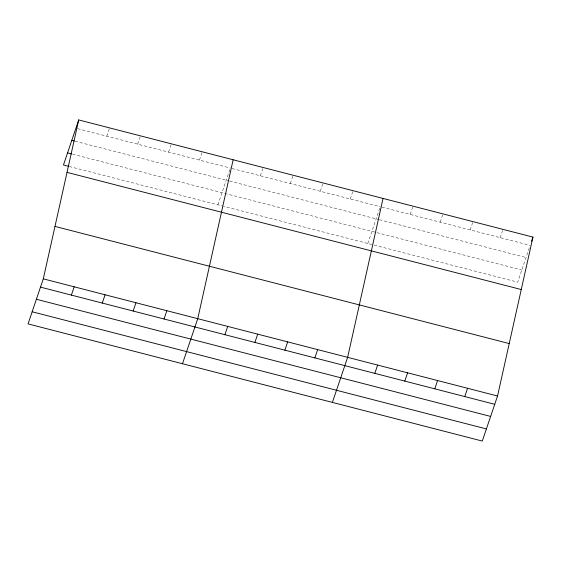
<?xml version="1.0" encoding="UTF-8"?>
<svg xmlns="http://www.w3.org/2000/svg" width="561" height="561" viewBox="0 0 561 561"><rect width="100%" height="100%" fill="white"/><g stroke="black" fill="none" stroke-linecap="round" stroke-linejoin="round"><path stroke-width="0.42" stroke-dasharray="2.81 2.1" d="M106.793 136.19L109.598 127.901M137.683 144.156L140.488 135.867M168.573 152.122L171.378 143.833M199.464 160.088L202.269 151.8M217.906 204.821L230.073 168.868M260.332 175.789L263.137 167.501M290.31 183.524L293.115 175.235M320.289 191.252L323.094 182.97M350.267 198.987L353.072 190.698M367.799 243.488L379.972 207.528M410.224 214.456L413.029 206.168M440.203 222.184L443.015 213.895M470.188 229.919L472.993 221.63M500.167 237.654L502.972 229.365M529.325 247.808L517.698 282.155L223.734 206.329M77.579 128.651L230.347 168.055M232.016 168.482L380.246 206.721M381.915 207.149L530.145 245.381M75.139 141.218L228.741 180.831M229.575 181.049L378.64 219.498M379.474 219.716L526.036 257.52M72.579 154.149L376.073 232.429M376.908 232.64L521.807 270.016M69.305 166.498L222.899 206.111"/><path stroke-width="0.84" d="M43.302 278.845L78.715 119.935L532.95 237.1L497.537 396.01L482.285 441.065L28.05 323.9L43.302 278.845L497.537 396.01M233.152 159.766L197.738 318.683L182.493 363.738M383.051 198.433L347.638 357.35L332.385 402.405M78.715 119.935L63.463 164.99L68.47 166.28M71.38 295.1L74.185 286.818M102.27 303.073L105.075 294.784M133.16 311.039L135.965 302.751M164.05 319.006L166.855 310.717M224.912 334.707L227.717 326.418M254.897 342.434L257.702 334.153M284.876 350.169L287.681 341.88M314.854 357.904L317.659 349.615M374.811 373.367L377.616 365.085M404.79 381.101L407.595 372.813M434.775 388.836L437.58 380.547M464.753 396.564L467.558 388.282M531.548 241.244L532.95 237.1M71.801 140.355L74.304 141M67.572 152.851L71.745 153.931M67.025 172.374L521.26 289.539M54.985 226.406L509.22 343.57M40.497 287.134L494.732 404.299M36.388 299.265L490.623 416.43M32.159 311.769L486.394 428.934"/></g></svg>
